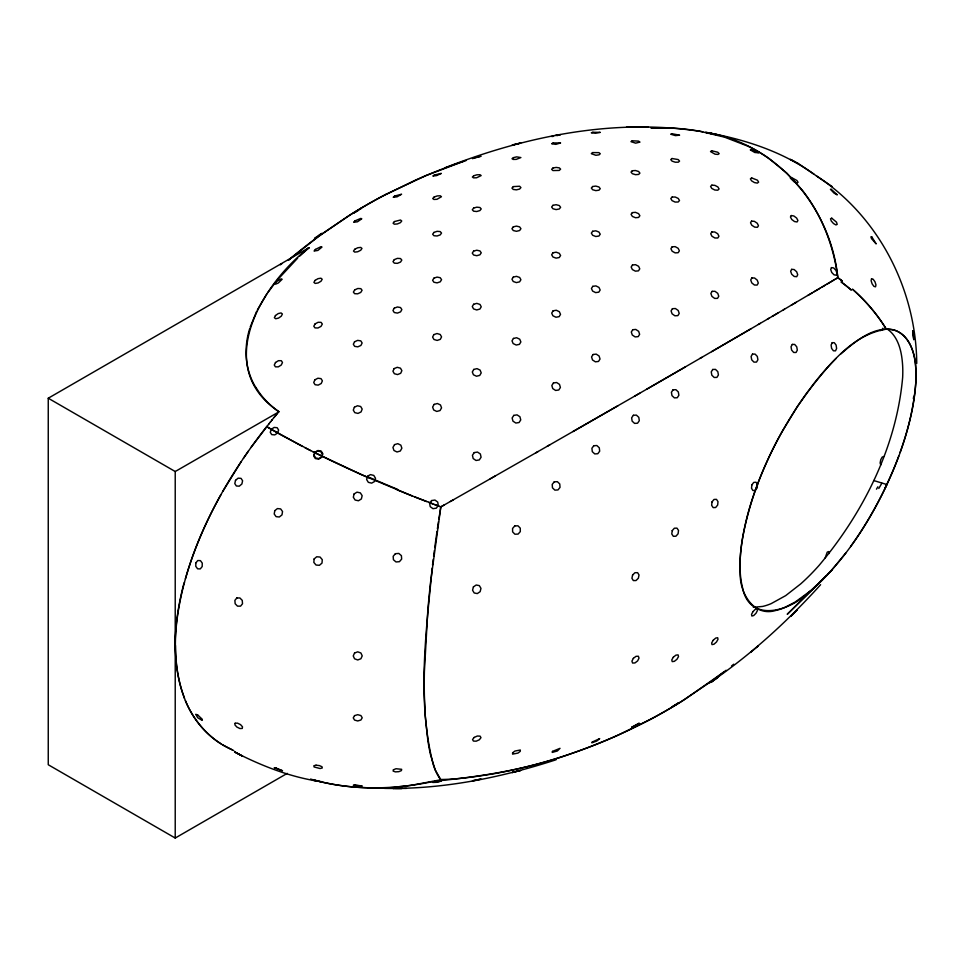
<?xml version="1.0" encoding="UTF-8"?>
<svg xmlns="http://www.w3.org/2000/svg" width="965" height="965" viewBox="0 0 965 965"><rect width="100%" height="100%" fill="white"/><g stroke="black" fill="none" stroke-linecap="round" stroke-linejoin="round"><path stroke-width="1.45" d="M175.22 838.042L175.22 471.523L48.25 398.219L48.25 764.738L175.22 838.042L287.244 773.375M432.163 568.12C426.06 633.088 416.808 700.433 433.249 764.582C435.022 769.829 437.109 775.112 440.583 779.491C457.458 779.418 474.877 776.741 491.728 774.099C545.744 764.702 598.107 746.44 646.779 721.277A755.547 616.78 58.1 0 0 685.222 699.094L723.557 672.207M432.525 565.128L433.249 559.218M433.623 556.286L434.371 550.508M434.745 547.662L437.012 531.377M437.386 528.844L438.46 521.667M438.798 519.447L440.824 506.89L453.309 499.822M913.348 398.605L913.746 396.398M825.135 558.072L827.234 552.113L828.73 551.57L829.357 553.488M184.46 582.293C174.496 619.904 170.335 661.158 184.46 698.286M184.122 583.548C199.695 525.78 230.153 472.971 266.991 426.216M185.389 578.904C193.663 549.543 206.015 521.438 220.852 494.816M249.658 328.8C243.59 348.148 244.989 370.198 255.906 387.592M250.152 327.195L256.642 311.345M900.08 452.501C908.149 429.546 914.543 405.71 915.869 381.32A82.435 31.724 -73.1 0 0 915.881 369.993C915.122 355.168 911.02 336.568 895.58 330.549C874.76 324.421 855.34 341.477 840.72 353.998M898.729 456.192C886.811 488.29 870.635 518.844 850.575 546.612M753.327 607.287L762.639 606.43A212.095 81.639 -73.1 0 0 771.168 603.632L785.691 595.622L800.636 583.946A288.68 111.12 -73.1 0 0 819.032 565.454C863.458 512.56 896.521 446.831 902.661 377.303A82.435 31.724 -73.1 0 0 902.661 365.964C901.865 352.406 898.801 336.652 886.666 328.607M257.438 309.789L266.714 294.241M884.7 488.7C901.008 455.504 912.938 419.486 915.809 382.454A82.64 31.809 -73.1 0 0 915.725 367.544C915.399 350.705 906.268 328.016 886.172 329.161C850.804 334.952 827.56 366.929 806.607 393.189C775.377 437.073 751.53 487.084 742.157 540.376A88.032 33.884 -73.1 0 0 742.411 587.07C748.9 623.137 788.863 611.617 807.512 593.294C842.397 564.26 867.463 525.153 886.907 484.551L873.687 480.534M882.866 328.233L881.877 330.018L880.394 330.561M222.819 491.33L240.96 461.958M243.421 458.303L248.415 451.077M267.763 292.709L275.664 282.118M250.96 447.495L270.719 421.56M846.04 552.704L832.252 569.471A288.68 111.12 -73.1 0 1 813.845 587.962M268.547 424.274L269.163 423.49M270.465 421.874L274.289 417.194M271.66 420.402L272.287 419.63M274.169 417.338L275.061 416.265M274.808 416.578L276.062 415.059M277.474 279.886L297.69 258.101M275.435 415.819L277.377 413.49M277.015 413.913L278.921 411.645C212.095 367.086 261.37 284.301 309.041 247.655L48.25 398.219M278.608 412.031L175.22 471.523M820.612 584.694C787.44 621.436 750.637 655.03 709.613 682.834M836.124 358.401L831.516 363.081A289.017 111.24 -73.1 0 0 813.181 384.456L797.331 406.567L782.024 431.741A204.966 78.889 -73.1 0 0 772.615 449.606C756.705 482.307 744.027 517.204 740.553 553.596A87.043 33.51 -73.1 0 0 740.251 572.764C739.274 592.148 753.339 617.359 775.86 610.447A212.095 81.639 -73.1 0 0 784.388 607.648L795.208 602.015L810.105 591.183M817.162 584.621L787.223 614.307L823.012 579.302M819.309 582.498L825.726 576.129M827.861 574.006L832.144 569.772M793.7 613.426L791.035 616.056L797.319 609.808L794.665 612.437M360.91 208.693L361.465 208.151L353.998 212.903L358.485 210.31M299.898 255.978L309.041 247.655L303.324 252.082M288.197 260.393L318.595 236.389L347.665 216.474A755.547 616.78 58.1 0 1 386.096 194.279M280.393 264.796L281.78 263.638L281.177 264.133M752.495 650.772L751.096 651.93L757.911 646.26L756.512 647.419M731.506 666.007L733.738 664.21M317.413 236.365L314.469 238.572L321.647 233.385L318.703 235.605M834.99 279.38L837.825 277.691C830.781 207.415 776.68 143.363 705.572 132.326C743.822 139.056 782.181 151.312 813.977 174.183M833.856 280.055L826.945 284.168M821.891 287.16L825.328 285.121M807.862 295.447L812.156 292.926M814.219 291.695L820.069 288.245M791.191 305.266L796.209 302.31M772.169 316.411L777.826 313.094M784.533 309.174L767.332 319.246M783.315 309.886L837.825 277.691L842.276 280.984M751.059 328.739L699.963 358.437M760.348 323.323L749.407 329.704A826.884 13.233 -29.4 0 1 711.639 351.67M758.454 324.421L769.274 318.1M701.808 357.364L681.712 369.004A748.333 11.978 -29.4 0 1 650.458 387.049L634.91 396M639.747 393.225L547.239 446.3M490.22 478.833L538.096 451.524M535.623 452.935L549.821 444.817M450.366 501.486L495.178 476.01M444.19 504.985L440.824 506.89L439.437 506.396M386.096 194.279L425.951 175.582L464.647 160.95M552.523 136.161L551.787 136.511L553.584 136.306M444.901 167.814C525.973 136.005 615.754 117.706 702.725 131.771M883.711 456.517L882.215 457.06L880.731 459.762L880.128 463.019L880.743 464.949M459.931 162.566L466.324 160.431M556.142 759.732C500.811 777.694 442.839 789.515 384.456 788.369M556.865 135.679L560.448 134.618L555.37 135.462M434.552 781.204C481.402 776.596 528.47 769.334 572.957 753.002A826.884 675.018 58.1 0 0 617.95 735.197L650.458 719.347A748.333 610.893 58.1 0 0 681.712 701.302L711.639 681.109A826.884 675.018 58.1 0 0 726.09 670.253M432.694 781.602C395.324 789.418 356.109 790.504 318.872 781.324M651.484 127.863L664.945 127.814A264.108 209.031 -36.3 0 1 699.806 131.228L724.57 137.163L747.682 146.089A212.155 167.898 -36.3 0 1 768.574 158.163L786.897 173.157L802.578 190.575A264.108 209.019 -36.3 0 1 819.297 216.92C828.947 235.906 835.123 256.581 837.825 277.691L842.324 281.02M650.796 127.85L670.989 128.031M648.432 127.199L626.466 127.163M395.192 788.357L406.422 788.405M317.545 780.757L313.685 780.323L322.419 782.036L320.778 781.493M318.691 781.324C289.138 776.728 261.093 765.595 234.591 752.025M313.311 779.865L316.086 780.613M310.561 779.069L314.059 780.07A261.189 206.739 -36.3 0 0 368.485 787.766M437.929 505.841L434.552 504.586M432.694 503.887L428.677 502.367M426.53 501.547L414.697 496.939M412.151 495.938L361.887 474.852L313.311 451.982M233.771 750.577L222.819 744.944M232.251 749.877C210.877 740.481 194.086 722.146 185.389 700.602M314.059 452.356L281.394 435.119A210.322 42.231 21.7 0 1 270.236 428.713L266.69 426.602L268.113 427.459M310.561 450.595L305.109 447.82M302.419 446.433L268.584 427.736M220.852 743.726C203.808 733.026 191.13 716.175 184.122 697.418M816.414 175.932C878.789 216.232 916.147 289.645 916.75 363.443M798.296 163.531L832.349 186.728M884.7 326.809L886.172 329.161M881.817 483.224A265.447 204.664 -24.2 0 1 878.789 488.471M886.28 329.101A262.299 208.476 -22.2 0 0 852.457 289.174A263.421 209.357 -22.1 0 1 884.808 326.749M458.652 163.013A826.884 675.018 58.1 0 0 414.938 180.371L382.442 196.209A748.333 610.893 58.1 0 0 351.176 214.254L321.248 234.459A826.884 675.018 58.1 0 0 288.571 260.067M278.776 411.717A136.535 78.828 0 0 1 256.063 387.568M175.111 645.694A210.249 121.735 -59.9 0 1 183.881 583.584M184.206 697.333A210.249 121.385 -60 0 1 175.473 645.476M841.287 281.997A277.739 221.745 -23.4 0 1 851.383 290.091A276.448 220.744 -23.5 0 0 841.191 282.009M397.158 489.846A268.198 51.833 21.7 0 0 411.657 495.696L440.824 506.89L430.523 582.474A248.017 46.368 -82.3 0 0 427.809 610.459L424.371 671.99A194.146 36.308 -82.3 0 0 424.371 695.403L425.3 716.307L427.809 740.071A248.017 46.38 -82.3 0 0 430.523 754.714L435.155 769.805L440.824 779.768L411.645 785.245A268.198 213.217 -36.8 0 1 397.134 786.885M397.544 489.327A277.474 54.016 21.7 0 1 369.233 477.361M368.57 477.711A261.189 52.375 21.7 0 1 314.168 452.344M397.085 787.211A277.474 220.394 -36.7 0 1 368.401 788.091M617.95 405.758A826.884 13.233 -29.4 0 1 572.957 431.572M685.222 366.977A755.547 12.087 -29.4 0 1 646.779 389.172M877.885 486.806A267.148 203.651 -24.8 0 1 876.461 489.171M195.847 562.885L195.774 566.322L197.608 568.819L200.262 568.916L202.192 566.552L202.264 563.126L200.443 560.629L197.777 560.532L195.847 562.885M512.62 752.809L512.572 754.135L517.976 753.086L520.268 751.325L520.316 750.01L514.9 751.059L512.62 752.809M314.107 558.988L313.842 562.414L316.038 565.032L319.427 565.309L322.008 563.077L322.274 559.664L320.066 557.046L316.689 556.769L314.107 558.988M751.856 484.9L751.53 488.29L752.953 490.57L755.281 490.401L757.151 487.904L757.477 484.514L756.053 482.235L753.725 482.404L751.856 484.9M711.989 501.933L711.651 505.31L713.171 507.626L715.668 507.506L717.671 505.033L717.996 501.655L716.476 499.339L713.991 499.46L711.989 501.933M672.219 530.641L671.785 533.983L673.317 536.299L675.922 536.214L678.081 533.79L678.516 530.436L676.984 528.132L674.366 528.217L672.219 530.641M235.158 723.231L234.881 724.848L236.847 727.043L239.899 728.539L242.251 728.442L242.517 726.826L240.55 724.631L237.499 723.135L235.158 723.231M274.772 510.678L274.217 514.031L276.099 516.649L279.319 516.999L281.985 514.888L282.54 511.534L280.658 508.917L277.438 508.567L274.772 510.678M393.418 769.793L393.165 771.095L395.397 771.879L398.81 771.674L401.404 770.613L401.657 769.31L396.012 768.731L393.418 769.793M632.594 575.031L631.93 578.3L633.342 580.58L636.007 580.544L638.36 578.228L639.023 574.971L637.612 572.679L634.946 572.715L632.594 575.031M871.528 278.813L871.118 280.743L872.131 283.891L873.964 286.4L875.545 286.798L875.955 284.868L874.941 281.72L873.108 279.211L871.528 278.813M235.52 480.341L234.797 483.574L236.353 485.986L239.284 486.167L241.877 483.996L242.601 480.763L241.045 478.351L238.114 478.17L235.52 480.341M354.095 493.959L353.311 497.228L355.12 500.039L358.461 500.763L361.368 498.953L362.152 495.672L360.343 492.862L357.002 492.15L354.095 493.959M473.405 586.913L472.56 590.206L474.189 592.968L477.313 593.572L480.124 591.678L480.968 588.385L479.34 585.622L476.203 585.007L473.405 586.913M552.475 751.397L552.209 752.423L557.36 750.975L560.026 748.333L552.475 751.397M367.496 476.3L366.616 479.496L368.328 482.331L371.646 483.139L374.625 481.463L375.506 478.266L373.793 475.431L370.476 474.611L367.496 476.3M314.602 452.826L313.685 455.926L315.326 458.544L318.571 459.135L321.502 457.35L322.419 454.25L320.778 451.632L317.545 451.041L314.602 452.826M315.024 452.283L314.107 455.396L315.748 458.001L318.993 458.592L321.924 456.819L322.841 453.719L321.2 451.101L317.968 450.51L315.024 452.283M271.262 429.329L270.26 432.308L271.708 434.612L274.76 434.901L277.618 432.995L278.608 430.028L277.172 427.712L274.12 427.435L271.262 429.329M912.685 330.802L913.746 339.584L912.685 330.802M354.384 407.254L353.286 410.113L354.794 412.658L358.015 413.406L361.079 411.91L362.177 409.051L360.669 406.506L357.448 405.758L354.384 407.254M831.468 267.607L830.684 269.476L831.758 272.48L834.05 274.844L836.233 275.194L837.029 273.312L835.955 270.321L833.651 267.944L831.468 267.607M314.88 379.848L313.721 382.526L315.097 384.721L318.209 385.119L321.224 383.503L322.394 380.825L321.007 378.63L317.895 378.232L314.88 379.848M394.13 368.594L392.936 371.236L394.359 373.72L397.568 374.565L400.692 373.298L401.886 370.644L400.463 368.172L397.242 367.315L394.13 368.594M354.553 653.04L353.238 655.935L354.565 658.793L357.738 659.964L360.91 658.745L362.225 655.862L360.898 652.991L357.726 651.821L354.553 653.04M832.204 342.671L831.106 345.036L831.613 348.413L833.434 350.814L835.509 350.838L836.619 348.474L836.112 345.096L834.279 342.696L832.204 342.671M275.495 362.502L274.265 365.047L275.435 366.845L278.33 366.845L281.249 365.035L282.492 362.49L281.322 360.693L278.427 360.693L275.495 362.502M275.447 315.543L274.386 317.69L275.664 318.752L278.535 318.112L281.31 316.146L282.371 313.999L281.08 312.937L278.222 313.577L275.447 315.543M354.553 341.779L353.323 344.252L354.674 346.351L357.81 346.845L360.91 345.446L362.14 342.961L360.789 340.862L357.653 340.38L354.553 341.779M592.305 742.013L591.907 742.821L596.84 740.999L599.687 738.623L592.305 742.013M433.852 334.614L432.597 337.087L433.973 339.487L437.169 340.428L440.317 339.342L441.572 336.869L440.197 334.469L437 333.528L433.852 334.614M633.342 658.359L631.93 661.146L632.594 663.039L634.946 662.943L637.612 660.916L639.023 658.13L638.36 656.236L636.007 656.333L633.342 658.359M752.953 611.641L751.53 614.428L751.856 616.032L753.725 615.525L756.053 613.197L757.477 610.423L757.151 608.806L755.281 609.313L752.953 611.641M791.65 269.344L790.637 271.286L791.698 274.241L794.219 276.472L796.716 276.678L797.729 274.736L796.668 271.78L794.147 269.549L791.65 269.344M792.301 344.409L791.035 346.761L791.614 350.09L793.7 352.466L796.065 352.49L797.319 350.138L796.74 346.809L794.665 344.433L792.301 344.409M315.097 323.878L313.806 326.206L315 327.907L317.992 327.979L321.019 326.375L322.31 324.047L321.104 322.358L318.112 322.286L315.097 323.878M394.239 308.209L392.96 310.501L394.287 312.527L397.447 313.094L400.584 311.864L401.862 309.572L400.523 307.546L397.375 306.979L394.239 308.209M394.528 444.624L392.936 447.446L393.961 450.498L397.001 451.982L400.282 451.041L401.874 448.218L400.849 445.167L397.809 443.671L394.528 444.624M713.171 640.302L711.651 642.992L711.989 644.608L713.991 644.21L716.476 642.014L717.996 639.325L717.671 637.708L715.668 638.106L713.171 640.302M434.154 404.383L432.622 407.073L433.695 409.992L436.771 411.44L440.016 410.571L441.56 407.881L440.474 404.962L437.41 403.515L434.154 404.383M673.317 657.213L671.785 659.891L672.219 661.604L674.366 661.339L676.984 659.264L678.516 656.586L678.081 654.873L675.922 655.139L673.317 657.213M751.88 277.932L750.71 279.959L751.771 282.89L754.425 285.013L757.127 285.085L758.297 283.071L757.236 280.139L754.582 278.004L751.88 277.932M473.791 369.426L472.307 371.971L473.429 374.782L476.505 376.229L479.738 375.445L481.221 372.9L480.1 370.09L477.024 368.642L473.791 369.426M752.495 354.107L751.096 356.471L751.699 359.788L753.942 362.116L756.512 362.092L757.911 359.728L757.308 356.411L755.064 354.083L752.495 354.107M473.634 304.252L472.271 306.532L473.55 308.897L476.71 309.946L479.894 309.065L481.245 306.786L479.979 304.433L476.819 303.384L473.634 304.252M354.565 715.62L353.238 717.851L354.553 720.059L357.726 720.964L360.898 720.011L362.225 717.779L360.91 715.572L357.738 714.679L354.565 715.62M315.085 280.393L313.915 282.359L315.169 283.421L318.112 282.95L321.019 281.225L322.189 279.247L320.935 278.197L317.992 278.668L315.085 280.393M513.452 338.425L512.005 340.838L513.151 343.576L516.227 345.024L519.435 344.348L520.883 341.936L519.725 339.197L516.649 337.75L513.452 338.425M791.3 215.545L790.432 216.992L791.758 219.477L794.497 221.54L797.054 221.962L797.934 220.515L796.607 218.03L793.857 215.979L791.3 215.545M712.146 291.346L710.867 293.457L711.917 296.376L714.667 298.414L717.502 298.366L718.78 296.255L717.743 293.324L714.993 291.297L712.146 291.346M433.912 278.161L432.61 280.296L433.936 282.25L437.109 282.878L440.257 281.816L441.56 279.681L440.233 277.727L437.073 277.088L433.912 278.161M354.71 289.91L353.395 292.057L354.613 293.674L357.665 293.83L360.753 292.419L362.068 290.272L360.85 288.656L357.798 288.499L354.71 289.91M553.114 310.814L551.703 313.094L552.885 315.748L555.949 317.232L559.121 316.665L560.532 314.385L559.35 311.719L556.286 310.248L553.114 310.814M672.436 308.691L671.073 310.887L672.098 313.83L674.909 315.796L677.864 315.627L679.227 313.432L678.202 310.477L675.391 308.523L672.436 308.691M632.75 329.716L631.303 332.032L632.292 335.012L635.151 336.918L638.191 336.628L639.638 334.324L638.649 331.345L635.79 329.439L632.75 329.716M712.749 369.462L711.241 371.863L711.832 375.18L714.184 377.472L716.911 377.399L718.418 374.987L717.815 371.67L715.475 369.378L712.749 369.462M513.308 277.088L511.957 279.223L513.247 281.503L516.396 282.6L519.58 281.852L520.919 279.717L519.64 277.438L516.48 276.352L513.308 277.088M593.089 354.505L591.557 356.917L592.51 359.957L595.393 361.827L598.505 361.441L600.037 359.028L599.072 355.989L596.201 354.119L593.089 354.505M592.787 286.34L591.424 288.487L592.619 291.08L595.67 292.612L598.807 292.166L600.17 290.019L598.963 287.425L595.912 285.893L592.787 286.34M394.275 259.645L393.008 261.624L394.323 263.156L397.447 263.336L400.535 262.058L401.802 260.08L400.499 258.548L397.375 258.367L394.275 259.645M553.44 382.972L551.835 385.493L552.74 388.593L555.623 390.451L558.795 389.993L560.4 387.484L559.495 384.384L556.612 382.514L553.44 382.972M513.814 415.384L512.125 417.99L512.97 421.162L515.841 423.044L519.061 422.537L520.75 419.92L519.918 416.747L517.047 414.866L513.814 415.384M632.473 265.001L631.158 267.016L632.377 269.561L635.404 271.153L638.468 270.851L639.783 268.825L638.577 266.28L635.537 264.687L632.473 265.001M751.566 221.13L750.517 222.746L751.795 225.219L754.666 227.113L757.441 227.306L758.49 225.689L757.211 223.217L754.341 221.323L751.566 221.13M473.586 251.129L472.283 253.107L473.598 255.001L476.77 255.701L479.943 254.796L481.245 252.806L479.931 250.912L476.758 250.225L473.586 251.129M672.159 246.799L670.904 248.693L672.147 251.202L675.138 252.878L678.142 252.721L679.396 250.828L678.154 248.307L675.162 246.642L672.159 246.799M673.039 389.824L671.411 392.285L671.978 395.614L674.39 397.882L677.249 397.749L678.877 395.288L678.323 391.959L675.91 389.691L673.039 389.824M552.981 252.782L551.654 254.772L552.945 256.992L556.093 258.137L559.254 257.534L560.581 255.544L559.29 253.325L556.142 252.179L552.981 252.782M711.856 231.974L710.686 233.735L711.941 236.232L714.884 237.993L717.791 238.005L718.961 236.244L717.707 233.747L714.763 231.986L711.856 231.974M474.225 452.597L472.428 455.287L473.176 458.556L476.01 460.474L479.291 459.943L481.089 457.253L480.353 453.984L477.506 452.066L474.225 452.597M275.749 282.057L274.591 283.758L275.64 284.144L278.306 282.986L282.166 279.259L281.117 278.873L275.749 282.057M354.746 249.272L353.492 251.069L354.722 252.106L357.713 251.769L360.717 250.249L361.971 248.451L360.741 247.414L357.75 247.752L354.746 249.272M633.39 415.276L631.641 417.785L632.135 421.138L634.584 423.394L637.551 423.213L639.3 420.704L638.806 417.338L636.357 415.095L633.39 415.276M592.655 231.274L591.364 233.12L592.655 235.279L595.791 236.497L598.927 236.039L600.23 234.193L598.927 232.034L595.803 230.816L592.655 231.274M433.948 232.42L432.646 234.242L433.948 235.725L437.085 235.991L440.221 234.893L441.524 233.072L440.221 231.588L437.085 231.323L433.948 232.42M513.271 226.872L511.957 228.705L513.271 230.539L516.444 231.298L519.616 230.539L520.931 228.705L519.616 226.872L516.444 226.112L513.271 226.872M431.596 500.558L429.63 503.284L430.209 506.649L432.983 508.676L436.325 508.169L438.291 505.431L437.712 502.077L434.938 500.051L431.596 500.558M593.789 445.733L591.907 448.279L592.305 451.668L594.754 453.924L597.805 453.731L599.687 451.186L599.277 447.784L596.84 445.528L593.789 445.733M632.34 212.626L631.074 214.327L632.389 216.437L635.501 217.728L638.601 217.439L639.867 215.738L638.553 213.627L635.44 212.336L632.34 212.626M632.135 726.947L631.641 727.598L639.3 723.195L632.135 726.947M474.189 737.429L472.56 739.516L473.405 741.072L476.203 741.18L479.34 739.781L480.968 737.694L480.124 736.138L477.313 736.03L474.189 737.429M552.945 205.316L551.63 206.993L552.945 208.754L556.117 209.586L559.29 208.983L560.605 207.306L559.29 205.533L556.117 204.713L552.945 205.316M554.236 481.849L552.209 484.406L552.475 487.832L554.875 490.124L557.999 489.931L560.026 487.373L559.76 483.96L557.36 481.668L554.236 481.849M473.622 208.102L472.307 209.755L473.586 211.178L476.734 211.516L479.894 210.587L481.221 208.922L479.943 207.511L476.794 207.161L473.622 208.102M394.408 221.564L393.093 223.204L394.311 224.194L397.339 223.964L400.415 222.65L401.73 221.009L400.511 220.008L394.408 221.564M315.374 249.453L314.095 251.009L317.895 250.43L322.008 247.064L320.971 246.666L315.374 249.453M236.847 597.974L234.881 600.363L235.158 603.752L237.499 606.141L240.55 606.153L242.517 603.752L242.251 600.375L239.899 597.974L236.847 597.974M433.345 781.747L432.754 782.446L438.05 782.253L441.427 780.782L433.345 781.747M395.397 553.693L393.165 556.31L393.418 559.724L396.012 561.956L399.426 561.69L401.657 559.085L401.404 555.659L398.81 553.428L395.397 553.693M592.619 186.522L591.328 188.042L592.643 189.731L595.815 190.624L598.963 190.189L600.266 188.682L598.951 186.981L595.779 186.088L592.619 186.522M672.123 197.053L670.808 198.549L672.038 200.611L675.09 202.059L678.166 202.011L679.493 200.527L678.262 198.452L675.211 197.017L672.123 197.053M514.791 525.925L512.572 528.434L512.62 531.86L514.9 534.212L518.096 534.091L520.316 531.594L520.268 528.157L517.976 525.816L514.791 525.925M513.308 186.607L511.957 188.091L513.247 189.429L516.396 189.84L519.58 189.08L520.919 187.584L519.64 186.245L513.308 186.607M434.081 197.065L432.718 198.525L433.912 199.453L436.964 199.309L441.451 196.727L440.257 195.786L437.205 195.931L434.081 197.065M632.292 170.757L631.026 172.084L632.352 173.7L635.513 174.677L638.649 174.424L639.916 173.109L638.589 171.481L635.428 170.516L632.292 170.757M355.024 220.864L353.66 222.264L357.496 221.781L361.803 218.79L360.789 218.416L355.024 220.864M711.868 185.147L710.578 186.414L711.772 188.428L714.763 190.009L717.791 190.214L719.082 188.947L717.876 186.933L714.884 185.364L711.868 185.147M671.978 706.875L671.411 707.417L678.877 702.665L671.978 706.875M552.981 168.007L551.63 169.309L552.909 170.552L559.254 170.431L560.605 169.128L559.326 167.886L556.178 167.415L552.981 168.007M473.767 175.751L472.355 177.017L473.526 177.862L476.601 177.777L481.173 175.57L480.003 174.725L476.927 174.798L473.767 175.751M671.978 158.513L670.747 159.611L672.086 161.143L675.235 162.204L678.323 162.18L679.553 161.095L678.214 159.563L671.978 158.513M592.558 152.591L591.304 153.688L595.875 155.281L599.024 154.846L600.278 153.749L598.903 152.639L592.558 152.591M394.685 196.04L393.238 197.246L397.085 196.812L401.585 194.218L394.685 196.04M711.832 681.688L711.241 682.171L718.418 676.996L711.832 681.688M751.626 177.91L750.396 178.899L751.566 180.829L754.461 182.578L757.38 183.109L758.623 182.12L757.441 180.19L751.626 177.91M513.452 157.633L512.005 158.694L513.151 159.418L516.227 159.382L520.883 157.56L516.649 156.873L513.452 157.633M632.196 140.806L630.989 141.638L635.633 143.158L639.952 142.096L638.528 141.119L632.196 140.806M711.651 150.769L710.493 151.565L714.981 154.159L717.996 154.436L719.166 153.64L717.779 152.229L711.651 150.769M434.371 175.051L432.851 176.04L436.687 175.57L441.319 173.386L434.371 175.051M553.15 142.941L551.666 143.761L555.864 144.352L560.581 142.965L553.15 142.941M791.433 177.524L790.311 178.091L794.195 181.866L796.933 182.868L798.055 182.301L796.909 180.503L791.433 177.524M474.08 157.826L472.476 158.598L481.053 156.221L474.08 157.826M473.176 780.589L472.428 780.938L481.089 779.057L473.176 780.589M831.746 218.186L830.527 218.766L831.251 220.985L833.507 223.542L835.967 224.941L837.198 224.363L836.474 222.143L831.746 218.186M671.797 133.701L670.699 134.219L675.44 135.619L679.601 135.172L671.797 133.701M751.325 149.527L750.312 149.901L754.799 152.494L758.695 152.808L751.325 149.527M592.86 132.289L591.328 132.808L595.477 133.23L600.266 132.362L592.86 132.289M513.814 144.605L512.125 145.124L520.75 143.013L513.814 144.605M513.814 772.048L512.125 772.555L520.75 770.444L513.814 772.048M316.038 765.197L313.842 765.764L314.107 766.97L320.066 768.526L322.274 767.959L322.008 766.753L319.427 765.607L316.038 765.197M355.12 785.052L353.311 785.269L362.152 785.993L355.12 785.052M632.594 127.018L631.001 127.139L639.94 127.115L632.594 127.018M394.528 788.333L392.936 788.453L401.874 788.429L394.528 788.333M711.374 133.472L710.457 133.52L719.19 135.245L711.374 133.472M831.299 189.369L830.431 189.297L834.062 193.121L837.282 194.858L831.299 189.369M276.099 768.068L274.217 767.826L282.54 770.77L276.099 768.068M871.853 236.98L870.925 236.775L871.516 238.669L876.148 243.892L871.853 236.98M197.608 714.896L195.774 714.329L197.777 717.803L202.264 720.397L202.192 719.19L197.608 714.896M791.01 159.635L790.275 159.382L798.091 163.543L791.01 159.635M235.52 752.266L234.797 752.025L242.601 756.186L235.52 752.266"/></g></svg>
